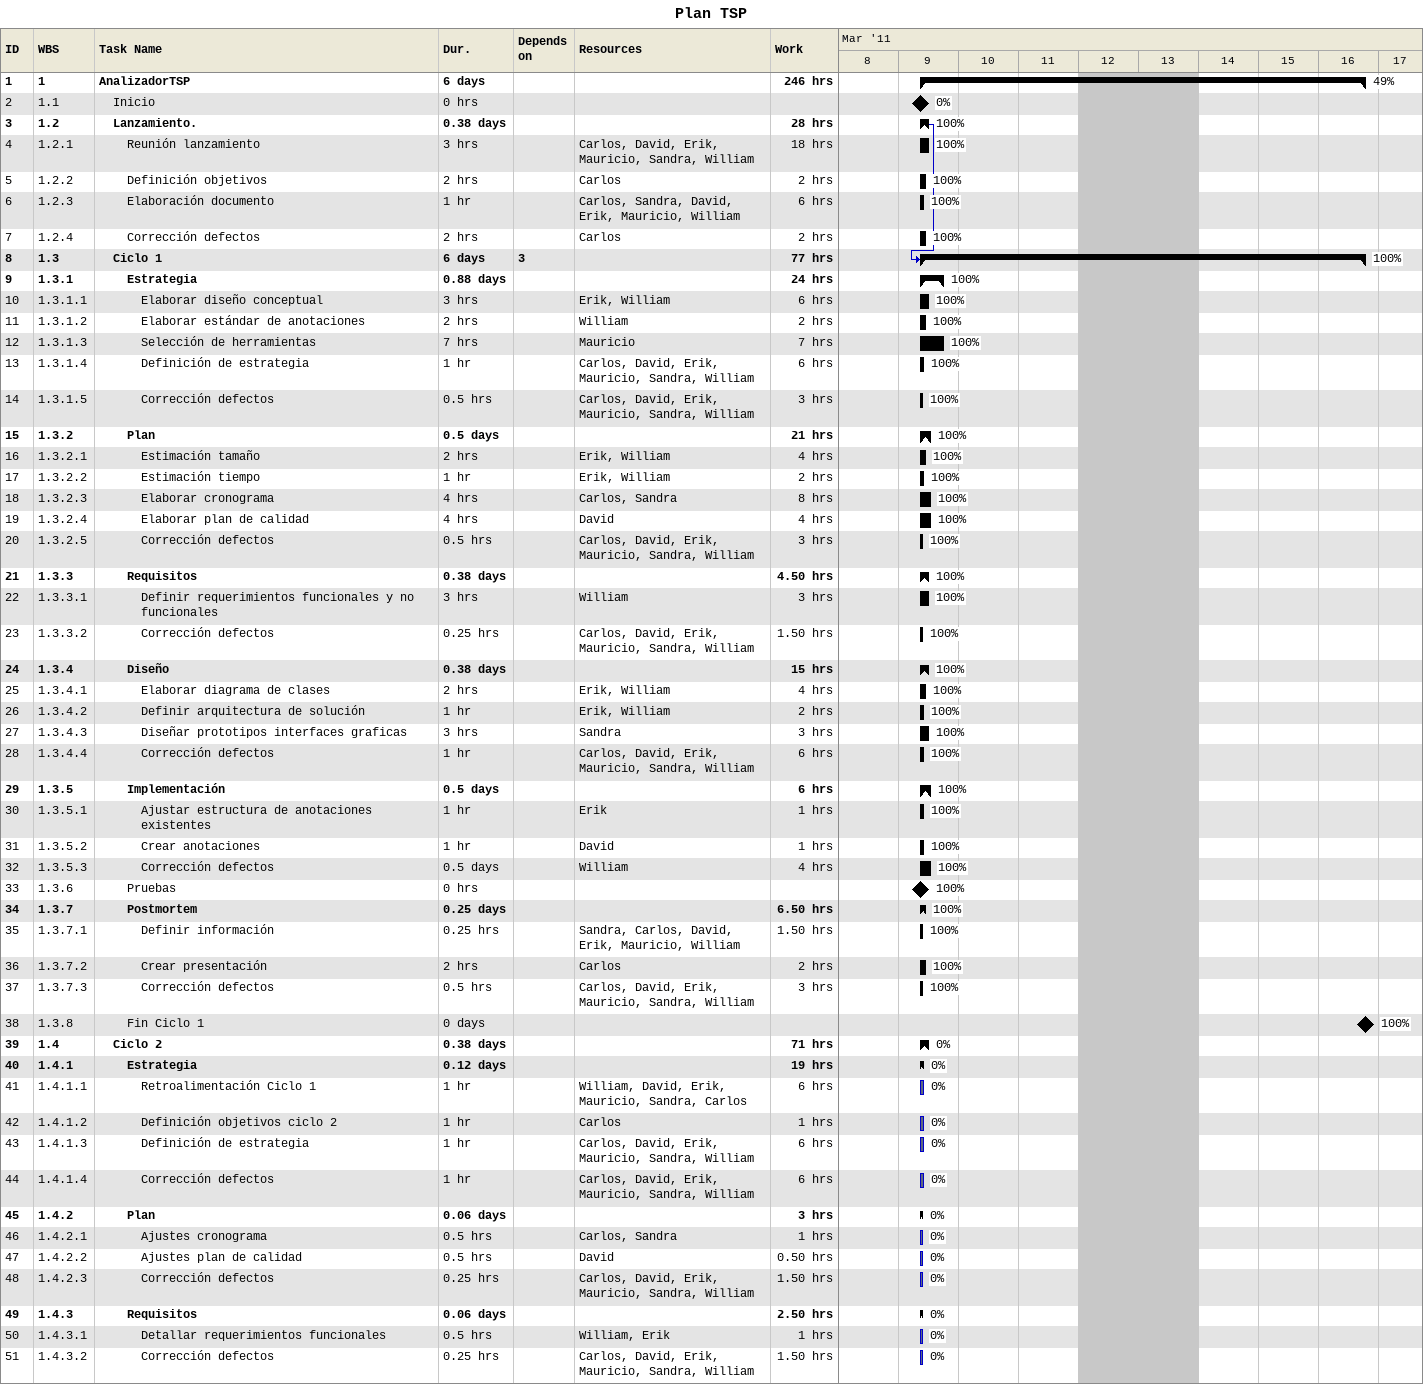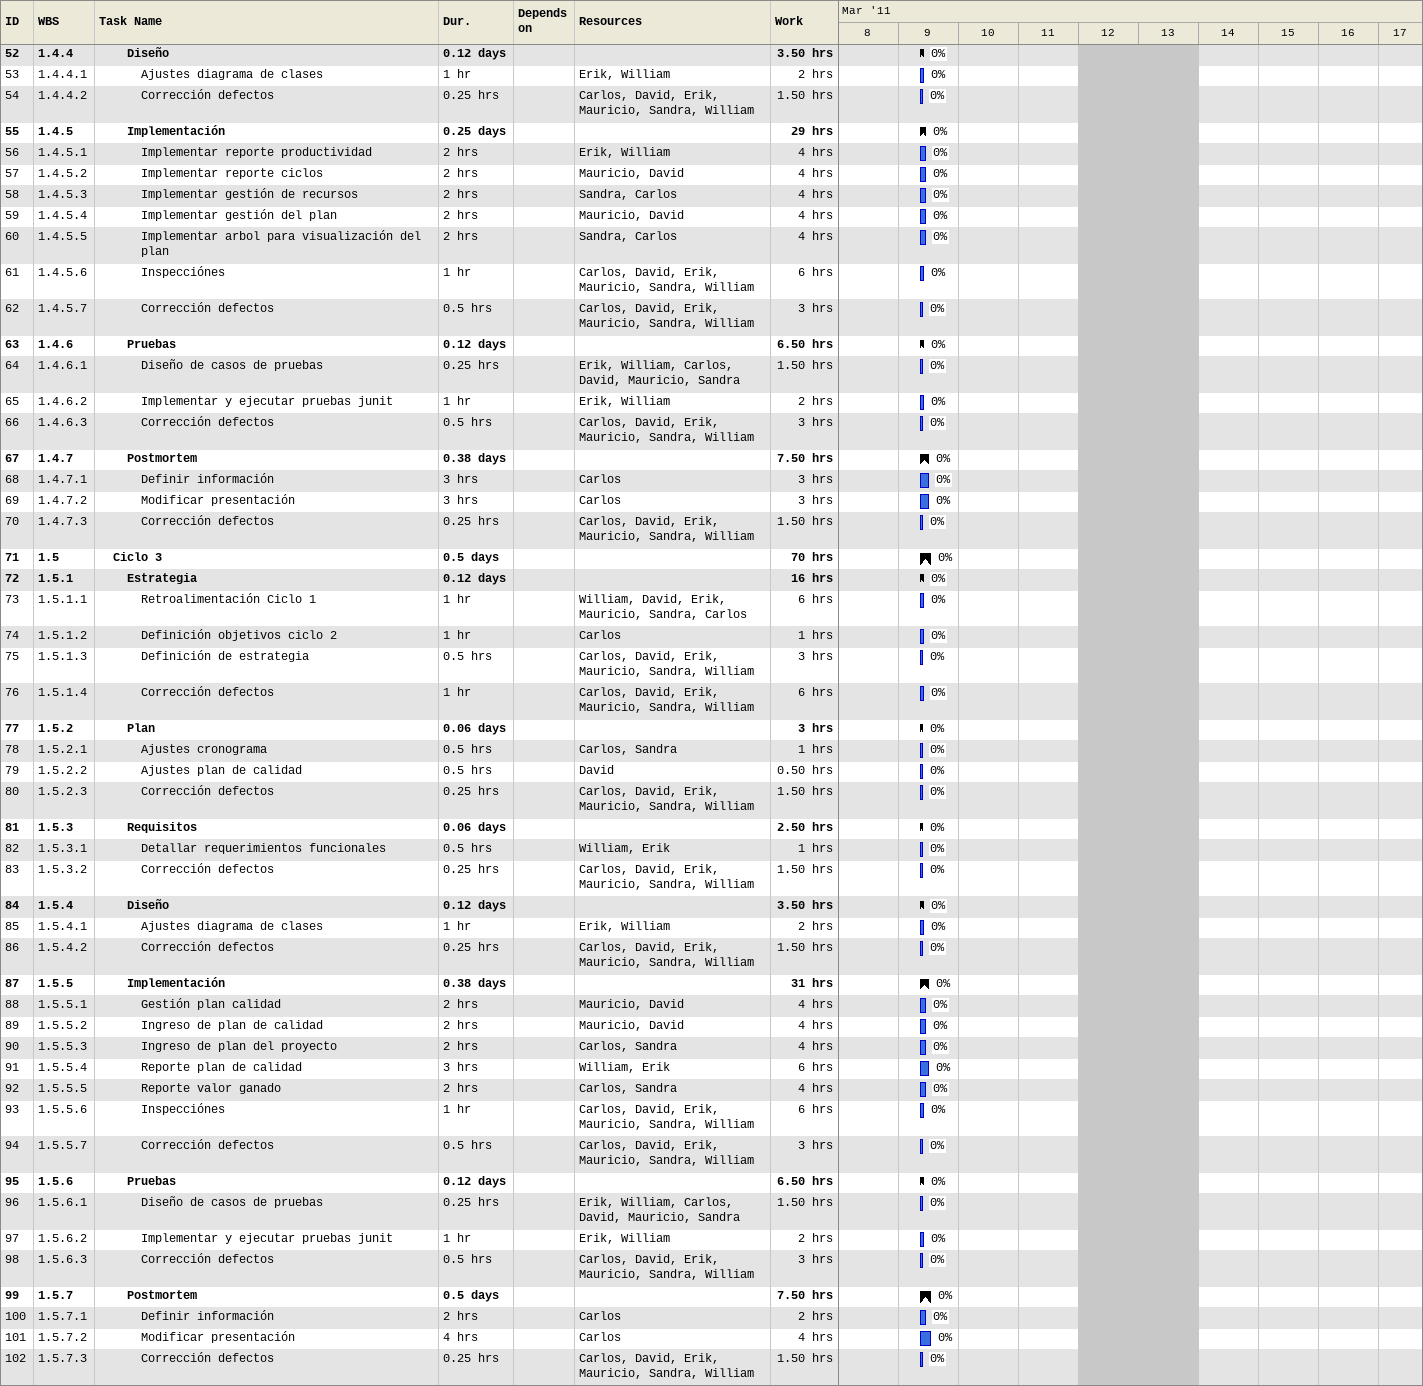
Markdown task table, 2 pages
Plan TSP

| ID | WBS | Task | Duration | Start | Finish | Predecessors | Resources | % complete | Work (h) |
|---|---|---|---|---|---|---|---|---|---|
| 1 | 1 | **AnalizadorTSP** | 6d | 2011-03-09 | 2011-03-16 |  |  | 49 | 246 |
| 2 | 1.1 | Inicio | 0h | 2011-03-09 | 2011-03-09 |  |  | 0 |  |
| 3 | 1.2 | **Lanzamiento.** | 0.38d | 2011-03-09 | 2011-03-09 |  |  | 100 | 28 |
| 4 | 1.2.1 | Reunión lanzamiento | 3h | 2011-03-09 | 2011-03-09 |  | Carlos, David, Erik, Mauricio, Sandra, William | 100 | 18 |
| 5 | 1.2.2 | Definición objetivos | 2h | 2011-03-09 | 2011-03-09 |  | Carlos | 100 | 2 |
| 6 | 1.2.3 | Elaboración documento | 1h | 2011-03-09 | 2011-03-09 |  | Carlos, Sandra, David, Erik, Mauricio, William | 100 | 6 |
| 7 | 1.2.4 | Corrección defectos | 2h | 2011-03-09 | 2011-03-09 |  | Carlos | 100 | 2 |
| 8 | 1.3 | **Ciclo 1** | 6d | 2011-03-09 | 2011-03-16 | 3 |  | 100 | 77 |
| 9 | 1.3.1 | **Estrategia** | 0.88d | 2011-03-09 | 2011-03-09 |  |  | 100 | 24 |
| 10 | 1.3.1.1 | Elaborar diseño conceptual | 3h | 2011-03-09 | 2011-03-09 |  | Erik, William | 100 | 6 |
| 11 | 1.3.1.2 | Elaborar estándar de anotaciones | 2h | 2011-03-09 | 2011-03-09 |  | William | 100 | 2 |
| 12 | 1.3.1.3 | Selección de herramientas | 7h | 2011-03-09 | 2011-03-09 |  | Mauricio | 100 | 7 |
| 13 | 1.3.1.4 | Definición de estrategia | 1h | 2011-03-09 | 2011-03-09 |  | Carlos, David, Erik, Mauricio, Sandra, William | 100 | 6 |
| 14 | 1.3.1.5 | Corrección defectos | 0.5h | 2011-03-09 | 2011-03-09 |  | Carlos, David, Erik, Mauricio, Sandra, William | 100 | 3 |
| 15 | 1.3.2 | **Plan** | 0.5d | 2011-03-09 | 2011-03-09 |  |  | 100 | 21 |
| 16 | 1.3.2.1 | Estimación tamaño | 2h | 2011-03-09 | 2011-03-09 |  | Erik, William | 100 | 4 |
| 17 | 1.3.2.2 | Estimación tiempo | 1h | 2011-03-09 | 2011-03-09 |  | Erik, William | 100 | 2 |
| 18 | 1.3.2.3 | Elaborar cronograma | 4h | 2011-03-09 | 2011-03-09 |  | Carlos, Sandra | 100 | 8 |
| 19 | 1.3.2.4 | Elaborar plan de calidad | 4h | 2011-03-09 | 2011-03-09 |  | David | 100 | 4 |
| 20 | 1.3.2.5 | Corrección defectos | 0.5h | 2011-03-09 | 2011-03-09 |  | Carlos, David, Erik, Mauricio, Sandra, William | 100 | 3 |
| 21 | 1.3.3 | **Requisitos** | 0.38d | 2011-03-09 | 2011-03-09 |  |  | 100 | 4.50 |
| 22 | 1.3.3.1 | Definir requerimientos funcionales y no funcionales | 3h | 2011-03-09 | 2011-03-09 |  | William | 100 | 3 |
| 23 | 1.3.3.2 | Corrección defectos | 0.25h | 2011-03-09 | 2011-03-09 |  | Carlos, David, Erik, Mauricio, Sandra, William | 100 | 1.50 |
| 24 | 1.3.4 | **Diseño** | 0.38d | 2011-03-09 | 2011-03-09 |  |  | 100 | 15 |
| 25 | 1.3.4.1 | Elaborar diagrama de clases | 2h | 2011-03-09 | 2011-03-09 |  | Erik, William | 100 | 4 |
| 26 | 1.3.4.2 | Definir arquitectura de solución | 1h | 2011-03-09 | 2011-03-09 |  | Erik, William | 100 | 2 |
| 27 | 1.3.4.3 | Diseñar prototipos interfaces graficas | 3h | 2011-03-09 | 2011-03-09 |  | Sandra | 100 | 3 |
| 28 | 1.3.4.4 | Corrección defectos | 1h | 2011-03-09 | 2011-03-09 |  | Carlos, David, Erik, Mauricio, Sandra, William | 100 | 6 |
| 29 | 1.3.5 | **Implementación** | 0.5d | 2011-03-09 | 2011-03-09 |  |  | 100 | 6 |
| 30 | 1.3.5.1 | Ajustar estructura de anotaciones existentes | 1h | 2011-03-09 | 2011-03-09 |  | Erik | 100 | 1 |
| 31 | 1.3.5.2 | Crear anotaciones | 1h | 2011-03-09 | 2011-03-09 |  | David | 100 | 1 |
| 32 | 1.3.5.3 | Corrección defectos | 0.5d | 2011-03-09 | 2011-03-09 |  | William | 100 | 4 |
| 33 | 1.3.6 | Pruebas | 0h | 2011-03-09 | 2011-03-09 |  |  | 100 |  |
| 34 | 1.3.7 | **Postmortem** | 0.25d | 2011-03-09 | 2011-03-09 |  |  | 100 | 6.50 |
| 35 | 1.3.7.1 | Definir información | 0.25h | 2011-03-09 | 2011-03-09 |  | Sandra, Carlos, David, Erik, Mauricio, William | 100 | 1.50 |
| 36 | 1.3.7.2 | Crear presentación | 2h | 2011-03-09 | 2011-03-09 |  | Carlos | 100 | 2 |
| 37 | 1.3.7.3 | Corrección defectos | 0.5h | 2011-03-09 | 2011-03-09 |  | Carlos, David, Erik, Mauricio, Sandra, William | 100 | 3 |
| 38 | 1.3.8 | Fin Ciclo 1 | 0d | 2011-03-16 | 2011-03-16 |  |  | 100 |  |
| 39 | 1.4 | **Ciclo 2** | 0.38d | 2011-03-09 | 2011-03-09 |  |  | 0 | 71 |
| 40 | 1.4.1 | **Estrategia** | 0.12d | 2011-03-09 | 2011-03-09 |  |  | 0 | 19 |
| 41 | 1.4.1.1 | Retroalimentación Ciclo 1 | 1h | 2011-03-09 | 2011-03-09 |  | William, David, Erik, Mauricio, Sandra, Carlos | 0 | 6 |
| 42 | 1.4.1.2 | Definición objetivos ciclo 2 | 1h | 2011-03-09 | 2011-03-09 |  | Carlos | 0 | 1 |
| 43 | 1.4.1.3 | Definición de estrategia | 1h | 2011-03-09 | 2011-03-09 |  | Carlos, David, Erik, Mauricio, Sandra, William | 0 | 6 |
| 44 | 1.4.1.4 | Corrección defectos | 1h | 2011-03-09 | 2011-03-09 |  | Carlos, David, Erik, Mauricio, Sandra, William | 0 | 6 |
| 45 | 1.4.2 | **Plan** | 0.06d | 2011-03-09 | 2011-03-09 |  |  | 0 | 3 |
| 46 | 1.4.2.1 | Ajustes cronograma | 0.5h | 2011-03-09 | 2011-03-09 |  | Carlos, Sandra | 0 | 1 |
| 47 | 1.4.2.2 | Ajustes plan de calidad | 0.5h | 2011-03-09 | 2011-03-09 |  | David | 0 | 0.50 |
| 48 | 1.4.2.3 | Corrección defectos | 0.25h | 2011-03-09 | 2011-03-09 |  | Carlos, David, Erik, Mauricio, Sandra, William | 0 | 1.50 |
| 49 | 1.4.3 | **Requisitos** | 0.06d | 2011-03-09 | 2011-03-09 |  |  | 0 | 2.50 |
| 50 | 1.4.3.1 | Detallar requerimientos funcionales | 0.5h | 2011-03-09 | 2011-03-09 |  | William, Erik | 0 | 1 |
| 51 | 1.4.3.2 | Corrección defectos | 0.25h | 2011-03-09 | 2011-03-09 |  | Carlos, David, Erik, Mauricio, Sandra, William | 0 | 1.50 |
| 52 | 1.4.4 | **Diseño** | 0.12d | 2011-03-09 | 2011-03-09 |  |  | 0 | 3.50 |
| 53 | 1.4.4.1 | Ajustes diagrama de clases | 1h | 2011-03-09 | 2011-03-09 |  | Erik, William | 0 | 2 |
| 54 | 1.4.4.2 | Corrección defectos | 0.25h | 2011-03-09 | 2011-03-09 |  | Carlos, David, Erik, Mauricio, Sandra, William | 0 | 1.50 |
| 55 | 1.4.5 | **Implementación** | 0.25d | 2011-03-09 | 2011-03-09 |  |  | 0 | 29 |
| 56 | 1.4.5.1 | Implementar reporte productividad | 2h | 2011-03-09 | 2011-03-09 |  | Erik, William | 0 | 4 |
| 57 | 1.4.5.2 | Implementar reporte ciclos | 2h | 2011-03-09 | 2011-03-09 |  | Mauricio, David | 0 | 4 |
| 58 | 1.4.5.3 | Implementar gestión de recursos | 2h | 2011-03-09 | 2011-03-09 |  | Sandra, Carlos | 0 | 4 |
| 59 | 1.4.5.4 | Implementar gestión del plan | 2h | 2011-03-09 | 2011-03-09 |  | Mauricio, David | 0 | 4 |
| 60 | 1.4.5.5 | Implementar arbol para visualización del plan | 2h | 2011-03-09 | 2011-03-09 |  | Sandra, Carlos | 0 | 4 |
| 61 | 1.4.5.6 | Inspecciónes | 1h | 2011-03-09 | 2011-03-09 |  | Carlos, David, Erik, Mauricio, Sandra, William | 0 | 6 |
| 62 | 1.4.5.7 | Corrección defectos | 0.5h | 2011-03-09 | 2011-03-09 |  | Carlos, David, Erik, Mauricio, Sandra, William | 0 | 3 |
| 63 | 1.4.6 | **Pruebas** | 0.12d | 2011-03-09 | 2011-03-09 |  |  | 0 | 6.50 |
| 64 | 1.4.6.1 | Diseño de casos de pruebas | 0.25h | 2011-03-09 | 2011-03-09 |  | Erik, William, Carlos, David, Mauricio, Sandra | 0 | 1.50 |
| 65 | 1.4.6.2 | Implementar y ejecutar pruebas junit | 1h | 2011-03-09 | 2011-03-09 |  | Erik, William | 0 | 2 |
| 66 | 1.4.6.3 | Corrección defectos | 0.5h | 2011-03-09 | 2011-03-09 |  | Carlos, David, Erik, Mauricio, Sandra, William | 0 | 3 |
| 67 | 1.4.7 | **Postmortem** | 0.38d | 2011-03-09 | 2011-03-09 |  |  | 0 | 7.50 |
| 68 | 1.4.7.1 | Definir información | 3h | 2011-03-09 | 2011-03-09 |  | Carlos | 0 | 3 |
| 69 | 1.4.7.2 | Modificar presentación | 3h | 2011-03-09 | 2011-03-09 |  | Carlos | 0 | 3 |
| 70 | 1.4.7.3 | Corrección defectos | 0.25h | 2011-03-09 | 2011-03-09 |  | Carlos, David, Erik, Mauricio, Sandra, William | 0 | 1.50 |
| 71 | 1.5 | **Ciclo 3** | 0.5d | 2011-03-09 | 2011-03-09 |  |  | 0 | 70 |
| 72 | 1.5.1 | **Estrategia** | 0.12d | 2011-03-09 | 2011-03-09 |  |  | 0 | 16 |
| 73 | 1.5.1.1 | Retroalimentación Ciclo 1 | 1h | 2011-03-09 | 2011-03-09 |  | William, David, Erik, Mauricio, Sandra, Carlos | 0 | 6 |
| 74 | 1.5.1.2 | Definición objetivos ciclo 2 | 1h | 2011-03-09 | 2011-03-09 |  | Carlos | 0 | 1 |
| 75 | 1.5.1.3 | Definición de estrategia | 0.5h | 2011-03-09 | 2011-03-09 |  | Carlos, David, Erik, Mauricio, Sandra, William | 0 | 3 |
| 76 | 1.5.1.4 | Corrección defectos | 1h | 2011-03-09 | 2011-03-09 |  | Carlos, David, Erik, Mauricio, Sandra, William | 0 | 6 |
| 77 | 1.5.2 | **Plan** | 0.06d | 2011-03-09 | 2011-03-09 |  |  | 0 | 3 |
| 78 | 1.5.2.1 | Ajustes cronograma | 0.5h | 2011-03-09 | 2011-03-09 |  | Carlos, Sandra | 0 | 1 |
| 79 | 1.5.2.2 | Ajustes plan de calidad | 0.5h | 2011-03-09 | 2011-03-09 |  | David | 0 | 0.50 |
| 80 | 1.5.2.3 | Corrección defectos | 0.25h | 2011-03-09 | 2011-03-09 |  | Carlos, David, Erik, Mauricio, Sandra, William | 0 | 1.50 |
| 81 | 1.5.3 | **Requisitos** | 0.06d | 2011-03-09 | 2011-03-09 |  |  | 0 | 2.50 |
| 82 | 1.5.3.1 | Detallar requerimientos funcionales | 0.5h | 2011-03-09 | 2011-03-09 |  | William, Erik | 0 | 1 |
| 83 | 1.5.3.2 | Corrección defectos | 0.25h | 2011-03-09 | 2011-03-09 |  | Carlos, David, Erik, Mauricio, Sandra, William | 0 | 1.50 |
| 84 | 1.5.4 | **Diseño** | 0.12d | 2011-03-09 | 2011-03-09 |  |  | 0 | 3.50 |
| 85 | 1.5.4.1 | Ajustes diagrama de clases | 1h | 2011-03-09 | 2011-03-09 |  | Erik, William | 0 | 2 |
| 86 | 1.5.4.2 | Corrección defectos | 0.25h | 2011-03-09 | 2011-03-09 |  | Carlos, David, Erik, Mauricio, Sandra, William | 0 | 1.50 |
| 87 | 1.5.5 | **Implementación** | 0.38d | 2011-03-09 | 2011-03-09 |  |  | 0 | 31 |
| 88 | 1.5.5.1 | Gestión plan calidad | 2h | 2011-03-09 | 2011-03-09 |  | Mauricio, David | 0 | 4 |
| 89 | 1.5.5.2 | Ingreso de plan de calidad | 2h | 2011-03-09 | 2011-03-09 |  | Mauricio, David | 0 | 4 |
| 90 | 1.5.5.3 | Ingreso de plan del proyecto | 2h | 2011-03-09 | 2011-03-09 |  | Carlos, Sandra | 0 | 4 |
| 91 | 1.5.5.4 | Reporte plan de calidad | 3h | 2011-03-09 | 2011-03-09 |  | William, Erik | 0 | 6 |
| 92 | 1.5.5.5 | Reporte valor ganado | 2h | 2011-03-09 | 2011-03-09 |  | Carlos, Sandra | 0 | 4 |
| 93 | 1.5.5.6 | Inspecciónes | 1h | 2011-03-09 | 2011-03-09 |  | Carlos, David, Erik, Mauricio, Sandra, William | 0 | 6 |
| 94 | 1.5.5.7 | Corrección defectos | 0.5h | 2011-03-09 | 2011-03-09 |  | Carlos, David, Erik, Mauricio, Sandra, William | 0 | 3 |
| 95 | 1.5.6 | **Pruebas** | 0.12d | 2011-03-09 | 2011-03-09 |  |  | 0 | 6.50 |
| 96 | 1.5.6.1 | Diseño de casos de pruebas | 0.25h | 2011-03-09 | 2011-03-09 |  | Erik, William, Carlos, David, Mauricio, Sandra | 0 | 1.50 |
| 97 | 1.5.6.2 | Implementar y ejecutar pruebas junit | 1h | 2011-03-09 | 2011-03-09 |  | Erik, William | 0 | 2 |
| 98 | 1.5.6.3 | Corrección defectos | 0.5h | 2011-03-09 | 2011-03-09 |  | Carlos, David, Erik, Mauricio, Sandra, William | 0 | 3 |
| 99 | 1.5.7 | **Postmortem** | 0.5d | 2011-03-09 | 2011-03-09 |  |  | 0 | 7.50 |
| 100 | 1.5.7.1 | Definir información | 2h | 2011-03-09 | 2011-03-09 |  | Carlos | 0 | 2 |
| 101 | 1.5.7.2 | Modificar presentación | 4h | 2011-03-09 | 2011-03-09 |  | Carlos | 0 | 4 |
| 102 | 1.5.7.3 | Corrección defectos | 0.25h | 2011-03-09 | 2011-03-09 |  | Carlos, David, Erik, Mauricio, Sandra, William | 0 | 1.50 |
